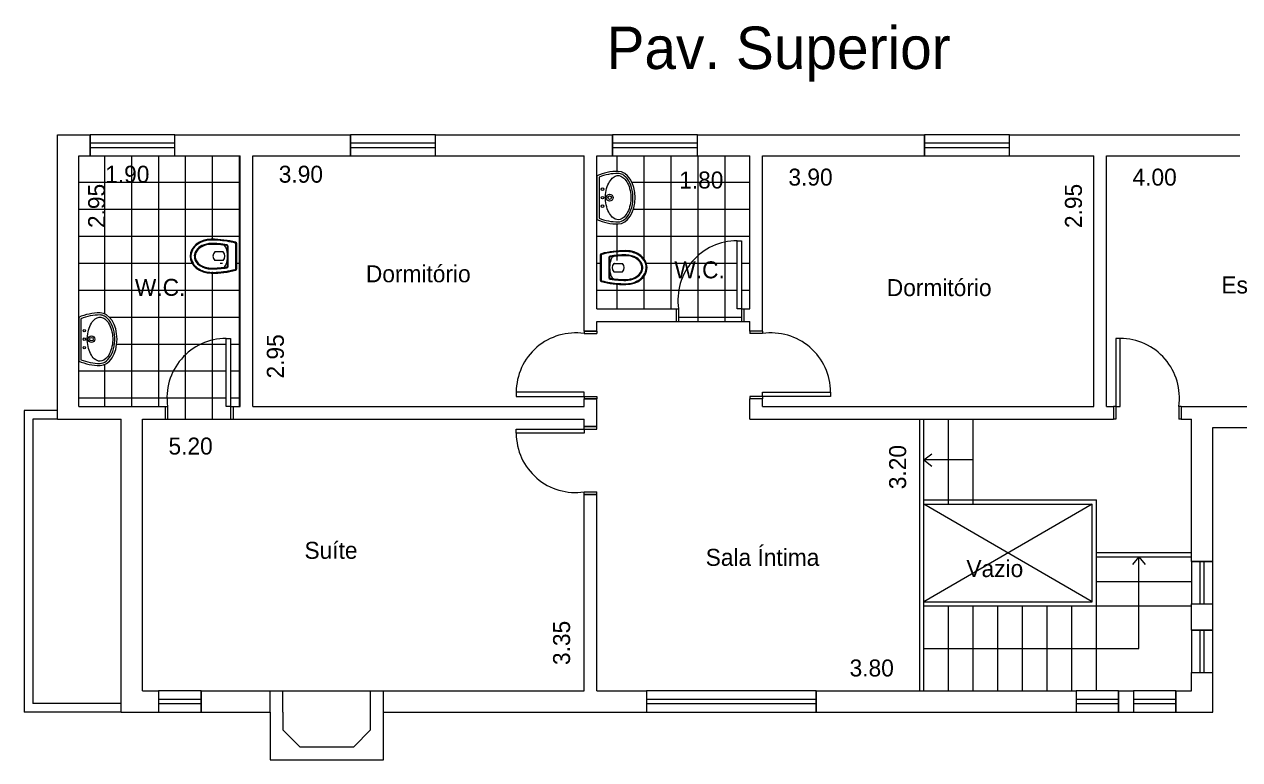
# Model space of a CAD drawing. Extents: x -0.1 to 39.5, y 0 to 24.6.
# Drawn here: x 9.69 to 24, y 15.92 to 24.58 of the extents above; entities that cross this region are included whole.
import ezdxf

# ---------------------------------------------------------------- set-up
doc = ezdxf.new("R2010")
doc.units = 0
doc.layers.get('0').update_dxf_attribs({"linetype": 'CONTINUOUS'})
doc.layers.get('DEFPOINTS').update_dxf_attribs({"linetype": 'CONTINUOUS'})
for name, color, linetype in [('BLOCO', 5, 'CONTINUOUS'), ('BLOCOS', 5, 'CONTINUOUS'), ('CINZA', 8, 'CONTINUOUS'), ('HACHURA', 1, 'CONTINUOUS'), ('PAREDE', 7, 'CONTINUOUS')]:
    doc.layers.add(name, color=color, linetype=linetype)
doc.styles.add('PADRÃO', font='', dxfattribs={"height": 0.2})
doc.styles.get('PADRÃO').set_extended_font_data('AvantGarde Bk BT')
doc.dimstyles.new('PADRÃOS', dxfattribs={"dimtxt": 0.15, "dimasz": 0.1, "dimexe": 1.25, "dimexo": 0.625, "dimgap": 0.1, "dimtad": 0, "dimjust": 1, "dimzin": 1, "dimdsep": 46, "dimtxsty": 'PADRÃO', "dimcen": 2.5, "dimse1": 1, "dimse2": 1, "dimsd1": 1, "dimsd2": 1, "dimclrt": 1, "dimadec": 0, "dimazin": 0, "dimtfac": 1, "dimtdec": 4, "dimtmove": 0, "dimatfit": 3, "dimfxl": 1, "dimtolj": 1, "dimtzin": 0, "dimarcsym": 0})

# ---------------------------------------------------------------- blocks, each defined once
blk = doc.blocks.new('SETA')
at = {"layer": 'PAREDE', "ltscale": 0.015}
for q in [(-0.07329951123824685, -0.09103539160554419), (0.07329951123824685, -0.09103539160554419)]:
    blk.add_line((0, 0), q, dxfattribs=at)
blk = doc.blocks.new('J1')
at = {"layer": 'BLOCO'}
for p, q in [((0, 0.25), (0, 0)), ((1, 0.25), (0, 0.25)), ((1, 0.1500000000000057), (0, 0.1500000000000057)), ((1, 0), (1, 0.25)), ((0, 0.09999999999999432), (1, 0.09999999999999432)), ((0, 0), (1, 0))]:
    blk.add_line(p, q, dxfattribs=at)
blk = doc.blocks.new('P80E15')
at = {"layer": 'BLOCO', "ltscale": 0.015}
for p, q in [((0.03000000000000114, 0.1500000000000057), (0, 0.1500000000000057)), ((0, 0.1500000000000057), (0, 0)), ((0.03000000000000114, 0.1500000000000057), (0.03000000000000114, 0)), ((0.8000000000000114, 0.1500000000000341), (0.7700000000000102, 0.1500000000000341)), ((0.7700000000000102, 0.1500000000000057), (0.7700000000000102, 0)), ((0.8000000000000114, 0.1500000000000057), (0.8000000000000114, 0)), ((0.03000000000000114, 2.842170943040401e-14), (0, 0)), ((0.8000000000000114, 2.842170943040401e-14), (0.7700000000000102, 5.684341886080801e-14))]:
    blk.add_line(p, q, dxfattribs=at)
at = {"layer": 'BLOCO'}
blk.add_lwpolyline([(0.03000000000000114, 0.1500000000000057), (0.0800000000000125, 0.1500000000000057), (0.0800000000000125, 0.950000000000017), (0.03000000000000114, 0.950000000000017)], close=True, dxfattribs=at)
at = {"layer": 'BLOCO', "ltscale": 0.015}
blk.add_arc((0.0800000000000125, 0.2524375000000134), 0.6975625000000036, 351.555539587714, 90.00000000000041, dxfattribs=at)
blk = doc.blocks.new('P80D15')
at = {"layer": 'BLOCO', "ltscale": 0.015}
for p, q in [((0, 0.1500000000000057), (0, 0)), ((0, 0.1500000000000341), (0.03000000000000114, 0.1500000000000341)), ((0.03000000000000114, 0.1500000000000057), (0.03000000000000114, 0)), ((0.7700000000000102, 0.1500000000000057), (0.7700000000000102, 0)), ((0.7700000000000102, 0.1500000000000057), (0.8000000000000114, 0.1500000000000057)), ((0.8000000000000114, 0.1500000000000057), (0.8000000000000114, 0)), ((0, 2.842170943040401e-14), (0.03000000000000114, 0)), ((0.7699999999999818, 0), (0.8000000000000114, 0))]:
    blk.add_line(p, q, dxfattribs=at)
at = {"layer": 'BLOCO'}
blk.add_lwpolyline([(0.7700000000000102, 0.1500000000000057), (0.7199999999999989, 0.1500000000000057), (0.7199999999999989, 0.950000000000017), (0.7700000000000102, 0.950000000000017)], close=True, dxfattribs=at)
at = {"layer": 'BLOCO', "ltscale": 0.015}
blk.add_arc((0.7199999999999989, 0.2524375000000134), 0.6975625000000036, 89.99999999999959, 188.444460412286, dxfattribs=at)
blk = doc.blocks.new('J50')
at = {"layer": 'BLOCO'}
for p, q in [((0, 0.25), (0, 0)), ((0.5, 0.25), (0, 0.25)), ((0.5, 0.1500000000000057), (0, 0.1500000000000057)), ((0.5, 0), (0.5, 0.25)), ((0, 0.09999999999999432), (0.5, 0.09999999999999432)), ((0, 0), (0.5, 0))]:
    blk.add_line(p, q, dxfattribs=at)
blk = doc.blocks.new('J2')
at = {"layer": 'BLOCO'}
for p, q in [((0, 0.25), (0, 0)), ((2, 0.25), (0, 0.25)), ((2, 0.1500000000000057), (0, 0.1500000000000057)), ((2, 0), (2, 0.25)), ((0, 0.09999999999999432), (2, 0.09999999999999432)), ((0, 0), (2, 0))]:
    blk.add_line(p, q, dxfattribs=at)
blk = doc.blocks.new('DORMI')
at = {"layer": 'HACHURA', "ltscale": 0.015, "style": 'PADRÃO'}
blk.add_text('Dormitório', height=0.2, dxfattribs=at).set_placement((-0.5164404245072092, -0.06614472024716633))
blk = doc.blocks.new('WC')
at = {"layer": 'HACHURA', "ltscale": 0.015, "style": 'PADRÃO'}
blk.add_text('W.C.', height=0.2, dxfattribs=at).set_placement((-0.137135439593294, -0.09586776615662984))
blk = doc.blocks.new('VASOSAN')
at = {"layer": 'BLOCOS'}
for p, q in [((-0.04999870165021036, 0.1999637913173729), (-0.04999870165021036, 0.300036208682684)), ((0.05000129834978395, 0.2000000000000171), (0.05000129834978395, 0.3000000000000398)), ((-0.1156899891503542, 0.1500000000000057), (0.1156563640565906, 0.1500000000000057)), ((-0.1449592708755176, 0.04000000000002046), (0.1449618675667352, 0.04000000000002046)), ((-0.144958964094414, 0.05000000000001137), (0.144958964094414, 0.05000000000001137)), ((-0.1156907586723577, 0.1400000000000148), (0.1156608751354042, 0.1400000000000148))]:
    blk.add_line(p, q, dxfattribs=at)
for centre, radius, start, end in [((-1.681254687468936e-05, 0.2500000000000284), 0.07072348561596478, 44.98962509969003, 134.9688828081831), ((-0.1156907586724003, 0.1599999999999966), 0.02, 189.3867869031125, 270.0000000001221), ((-0.1156899891503826, 0.1599999999999113), 0.01, 189.3843767903272, 270.0000000002443), ((-1.681254687468936e-05, 0.2500000000000284), 0.07072348561596478, 225.0311171918169, 315.01037490031), ((0.1156563640566048, 0.1599999999999397), 0.01, 269.9999999999185, 350.5758748885445), ((0.1156608751354185, 0.1600000000000534), 0.02, 269.9999999999593, 350.5771305827586), ((-0.1449592708755176, 0.06000000000784667), 0.02, 195.5363314444965, 269.9999999879495), ((-0.1449589640944282, 0.0600000000000307), 0.01, 195.5346797106506, 270), ((0.1449589640941156, 0.06000000000059913), 0.01, 270.0000000017912, 344.483103753554), ((0.1449618675666784, 0.06000000000008754), 0.02, 270.0000000001221, 344.463668535786)]:
    blk.add_arc(centre, radius, start, end, dxfattribs=at)
for centre, major_axis, ratio, start_param, end_param in [((1.298349786793551e-06, 0.3400000000000034), (0, 0.25), 0.8000000000000114, 4.71238898038469, 7.853981633974483), ((1.298349786793551e-06, 0.3400000000000034), (0, 0.5), 0.4000000000000057, 1.570796326794897, 2.178171401941273), ((1.298349786793551e-06, 0.3400000000000034), (0, 0.5), 0.4000000000000057, 4.10501390519934, 4.71238898038469), ((3.162615456631102e-06, 0.2000000000000171), (-0.1315416254084454, 0), 0.380107846735427, 0, 3.141592653589793)]:
    blk.add_ellipse(centre, major_axis=major_axis, ratio=ratio, start_param=start_param, end_param=end_param, dxfattribs=at)
for points, knots in [([(0.1900012983497845, 0.3400000000000034), (0.1900012983497845, 0.3848761319792686), (0.1797393390216371, 0.4296688513161939), (0.1275724019719462, 0.5345347987748141), (0.06728061332151469, 0.5774883381547511), (-0.05557463358574921, 0.5822833263597715), (-0.1176873313140447, 0.5442092108278018), (-0.1772271428546759, 0.4396819034496957), (-0.1899987016502109, 0.3899119131999385), (-0.1899987016502109, 0.3400000000000034)], [4.71238898038469, 4.71238898038469, 4.71238898038469, 4.71238898038469, 5.268704666077937, 5.268704666077937, 6.251971787216637, 6.251971787216637, 7.235238908355337, 7.235238908355337, 7.853981633974483, 7.853981633974483, 7.853981633974483, 7.853981633974483]), ([(0.1500012983497925, 0.3400000000000034), (0.1500012983497925, 0.3788440209133057), (0.1410350669412708, 0.4175642631073231), (0.09785548235792874, 0.5046356523495774), (0.05186252916044509, 0.5365242863162791), (-0.035906470330346, 0.5428969122828846), (-0.08268716521656927, 0.5186239494114204), (-0.136675398657502, 0.4336095243094746), (-0.1499987016502189, 0.3869668551708401), (-0.1499987016502189, 0.3400000000000034)], [4.71238898038469, 4.71238898038469, 4.71238898038469, 4.71238898038469, 5.267303564860582, 5.267303564860582, 6.225165062483076, 6.225165062483076, 7.18302656010557, 7.18302656010557, 7.853981633974483, 7.853981633974483, 7.853981633974483, 7.853981633974483]), ([(0.1400012983497874, 0.3400000000000034), (0.1400012983497874, 0.3772837390730786), (0.1313244408788421, 0.4146147677288923), (0.08614040026922964, 0.5057958350239744), (0.03502463044166859, 0.5349710805647021), (-0.04931088296146413, 0.5246485128546965), (-0.08846614740087944, 0.4978919085569657), (-0.1301770436703151, 0.4186244413023701), (-0.139998701650228, 0.3793231752999873), (-0.139998701650228, 0.3400000000000034)], [4.71238898038469, 4.71238898038469, 4.71238898038469, 4.71238898038469, 5.266984672173268, 5.266984672173268, 6.376176055750425, 6.376176055750425, 7.268653195712185, 7.268653195712185, 7.853981633974483, 7.853981633974483, 7.853981633974483, 7.853981633974483]), ([(-0.1899987016502109, 0.3400000000000034), (-0.1899987016502109, 0.2628456380244302), (-0.1826597402104682, 0.1857481592563204), (-0.1646350625580055, 0.0962993025843275), (-0.1598779088782436, 0.07633152029333701), (-0.1545936493339752, 0.05732178411361133)], [1.570796326794897, 1.570796326794897, 1.570796326794897, 1.570796326794897, 2.037455774227855, 2.037455774227855, 2.178171373096618, 2.178171373096618, 2.178171373096618, 2.178171373096618]), ([(0.1255213970934932, 0.158362586435743), (0.1304959230626253, 0.1883329397418549), (0.1342856674288981, 0.2197754344096836), (0.1388984311594896, 0.280892952358073), (0.1400012983497874, 0.3104504303007616), (0.1400012983497874, 0.3400000000000034)], [4.319424209334854, 4.319424209334854, 4.319424209334854, 4.319424209334854, 4.526146784234752, 4.526146784234752, 4.71238898038469, 4.71238898038469, 4.71238898038469, 4.71238898038469]), ([(0.1353910129756457, 0.1567256052765629), (0.1406375926198677, 0.1883393074453181), (0.1445703338030171, 0.2215366219332111), (0.1489940345178695, 0.2833246268364178), (0.1500012983497925, 0.3116621455754114), (0.1500012983497925, 0.3400000000000034)], [4.319414935773391, 4.319414935773391, 4.319414935773391, 4.319414935773391, 4.53527739023095, 4.53527739023095, 4.71238898038469, 4.71238898038469, 4.71238898038469, 4.71238898038469]), ([(0.1545944801337669, 0.0573247746568768), (0.1714080019636555, 0.1178830224408784), (0.1827947395838834, 0.188231392050767), (0.1891612343353728, 0.2873542333339003), (0.1900012983497845, 0.3136769834079587), (0.1900012983497845, 0.3400000000000034)], [4.105016649121983, 4.105016649121983, 4.105016649121983, 4.105016649121983, 4.553177186481221, 4.553177186481221, 4.71238898038469, 4.71238898038469, 4.71238898038469, 4.71238898038469])]:
    blk.add_open_spline(points, degree=3, knots=knots, dxfattribs=at)
for points in [[(-0.1499987016502189, 0.3400000000000034), (-0.1499987016502189, 0.2771333061211863), (-0.1449377691834997, 0.2142947379843179), (-0.1354229546785177, 0.1567380311504962)], [(-0.1399987016502138, 0.3400000000000034), (-0.1399987016502138, 0.2776703725988909), (-0.1349701841103865, 0.2153313553609451), (-0.1255561557510418, 0.1583694305881238)]]:
    blk.add_open_spline(points, degree=3, dxfattribs=at)
blk = doc.blocks.new('LAVAT')
at = {"layer": 'BLOCOS'}
for p, q in [((-0.2573623180961135, 0), (0.2573623180960993, 0)), ((-0.2410322495695425, 0.02500000000000568), (0.2410322495695283, 0.02500000000000568))]:
    blk.add_line(p, q, dxfattribs=at)
for centre, radius in [((-2.842170943040401e-14, 0.1500000000000057), 0.04), ((-2.842170943040401e-14, 0.1500000000000057), 0.02), ((-0.09999999999999432, 0.06499999999999773), 0.015), ((0, 0.06499999999999773), 0.015), ((0.09999999999999432, 0.06499999999999773), 0.015)]:
    blk.add_circle(centre, radius, dxfattribs=at)
for centre, radius, start, end in [((0.3099999999999739, 0.25), 0.6200000000000045, 180, 203.779994731564), ((0.3099999999999739, 0.25), 0.5951987399818819, 180.0000000000055, 202.2113997706397), ((-0.3099999999999739, 0.25), 0.5951987399818819, 337.7886002293573, 359.9999999999946), ((-0.3099999999999739, 0.25), 0.6200000000000045, 336.2200052684331, 7.016477563892661e-15)]:
    blk.add_arc(centre, radius, start, end, dxfattribs=at)
blk.add_ellipse((-2.842170943040401e-14, 0.25), major_axis=(0.3100000000000023, 0), ratio=0.645161290322576, start_param=0, end_param=3.141592653589793, dxfattribs=at)
for points, knots in [([(0.2849999999999824, 0.2500000000000284), (0.2849999999999682, 0.300317964642403), (0.2452497040517159, 0.3541887687748044), (0.1008916727811169, 0.4227595909021034), (3.167234224576987e-05, 0.4339558931305021), (-0.1743068501371283, 0.3989778962069579), (-0.2442601782461509, 0.3532994974840165), (-0.2803506487652356, 0.2860131679577762), (-0.2851229441039038, 0.2679846562883483), (-0.285198739981908, 0.2499999999999716)], [0, 0, 0, 0, 0.9361481793933827, 0.9361481793933827, 1.872296358786765, 1.872296358786765, 2.808444538180148, 2.808444538180148, 3.13938546545754, 3.13938546545754, 3.13938546545754, 3.13938546545754]), ([(0.2599999999999625, 0.2500000000000284), (0.2599999999999625, 0.2784978981889878), (0.242078010852012, 0.3126567214920613), (0.1643569005752425, 0.3704649949829673), (0.1030052039381815, 0.3920693254798095), (-0.02877373062847255, 0.4037223597623836), (-0.0976825814684048, 0.3936467971219031), (-0.2034406750199054, 0.3477822861136133), (-0.2396263539294523, 0.3143366745038918), (-0.2661732608932681, 0.2526194074667387), (-0.2627272874450739, 0.2240541362115209), (-0.2158391141528142, 0.162032776211305), (-0.168127663237712, 0.1314918993692231), (-0.04805875393354597, 0.09792981637818343), (0.02266607553652022, 0.095757041570522), (0.1477154277714732, 0.1225128520000851), (0.2007272141554637, 0.1503951910720218), (0.2508407150234859, 0.2045307616155014), (0.2599999999999767, 0.2286312563089723), (0.2599999999999625, 0.2500000000000284)], [0, 0, 0, 0, 0.718091798041799, 0.718091798041799, 1.436183596083598, 1.436183596083598, 2.154275394125397, 2.154275394125397, 2.872367192167196, 2.872367192167196, 3.590458990208995, 3.590458990208995, 4.308550788250794, 4.308550788250794, 5.026642586292593, 5.026642586292593, 5.744734384334392, 5.744734384334392, 6.283185307179586, 6.283185307179586, 6.283185307179586, 6.283185307179586])]:
    blk.add_open_spline(points, degree=3, knots=knots, dxfattribs=at)
blk = doc.blocks.new('*D43')
at = {"layer": 'DEFPOINTS', "color": 0, "linetype": 'ByBlock', "ltscale": 0.015}
for p in [(139.3944316877951, 153.6628985013378), (141.2944316877951, 153.6628985013378), (141.2944316877951, 153.4460792066284)]:
    blk.add_point(p, dxfattribs=at)
at = {"color": 1, "linetype": 'ByBlock', "ltscale": 0.015, "insert": (139.9656542152676, 153.4460792066284), "char_height": 0.2, "attachment_point": 5, "style": 'PADRÃO'}
blk.add_mtext('\\A1;1.90', dxfattribs=at)
blk = doc.blocks.new('*D44')
at = {"layer": 'DEFPOINTS', "color": 0, "linetype": 'ByBlock', "ltscale": 0.015}
for p in [(139.3944316877951, 153.6628985013378), (139.3944316877951, 150.7128985013379), (139.6061155285487, 150.7128985013379)]:
    blk.add_point(p, dxfattribs=at)
at = {"color": 1, "linetype": 'ByBlock', "ltscale": 0.015, "insert": (139.6061155285487, 153.0736814683708), "char_height": 0.2, "attachment_point": 5, "rotation": 90, "style": 'PADRÃO'}
blk.add_mtext('\\A1;2.95', dxfattribs=at)
blk = doc.blocks.new('*D45')
at = {"layer": 'DEFPOINTS', "color": 0, "linetype": 'ByBlock', "ltscale": 0.015}
for p in [(141.4444316877951, 153.6628985013378), (145.3444316877951, 153.6628985013378), (145.3444316877951, 153.4460792066284)]:
    blk.add_point(p, dxfattribs=at)
at = {"color": 1, "linetype": 'ByBlock', "ltscale": 0.015, "insert": (142.0091294899929, 153.4460792066284), "char_height": 0.2, "attachment_point": 5, "style": 'PADRÃO'}
blk.add_mtext('\\A1;3.90', dxfattribs=at)
blk = doc.blocks.new('*D46')
at = {"layer": 'DEFPOINTS', "color": 0, "linetype": 'ByBlock', "ltscale": 0.015}
for p in [(141.4444316877951, 153.6628985013378), (141.7100407955421, 153.6628985013378), (141.4444316877951, 150.7128985013379)]:
    blk.add_point(p, dxfattribs=at)
at = {"color": 1, "linetype": 'ByBlock', "ltscale": 0.015, "insert": (141.7100407955421, 151.3021155343049), "char_height": 0.2, "attachment_point": 5, "rotation": 90, "style": 'PADRÃO'}
blk.add_mtext('\\A1;2.95', dxfattribs=at)
blk = doc.blocks.new('*D47')
at = {"layer": 'DEFPOINTS', "color": 0, "linetype": 'ByBlock', "ltscale": 0.015}
for p in [(145.4944316877951, 153.6628985013378), (147.2944316877951, 153.6628985013378), (145.4944316877951, 153.3777469380815)]:
    blk.add_point(p, dxfattribs=at)
at = {"color": 1, "linetype": 'ByBlock', "ltscale": 0.015, "insert": (146.7232091603226, 153.3777469380815), "char_height": 0.2, "attachment_point": 5, "style": 'PADRÃO'}
blk.add_mtext('\\A1;1.80', dxfattribs=at)
blk = doc.blocks.new('*D48')
at = {"layer": 'DEFPOINTS', "color": 0, "linetype": 'ByBlock', "ltscale": 0.015}
for p in [(140.1444316877951, 150.5628985013379), (145.3444316877951, 150.5628985013379), (145.3444316877951, 150.2448458747359)]:
    blk.add_point(p, dxfattribs=at)
at = {"color": 1, "linetype": 'ByBlock', "ltscale": 0.015, "insert": (140.7108465229599, 150.2448458747359), "char_height": 0.2, "attachment_point": 5, "style": 'PADRÃO'}
blk.add_mtext('\\A1;5.20', dxfattribs=at)
blk = doc.blocks.new('*D49')
at = {"layer": 'DEFPOINTS', "color": 0, "linetype": 'ByBlock', "ltscale": 0.015}
for p in [(145.0797422981038, 150.7128985013378), (145.3444316877951, 150.7128985013378), (145.3444316877951, 147.3628985013379)]:
    blk.add_point(p, dxfattribs=at)
at = {"color": 1, "linetype": 'ByBlock', "ltscale": 0.015, "insert": (145.0797422981038, 147.927733666173), "char_height": 0.2, "attachment_point": 5, "rotation": 90, "style": 'PADRÃO'}
blk.add_mtext('\\A1;3.35', dxfattribs=at)
blk = doc.blocks.new('*D50')
at = {"layer": 'DEFPOINTS', "color": 0, "linetype": 'ByBlock', "ltscale": 0.015}
for p in [(149.2944316877951, 150.5628985013379), (149.0361325430587, 147.3628985013379), (149.2944316877951, 147.3628985013379)]:
    blk.add_point(p, dxfattribs=at)
at = {"color": 1, "linetype": 'ByBlock', "ltscale": 0.015, "insert": (149.0361325430587, 149.9982006991401), "char_height": 0.2, "attachment_point": 5, "rotation": 90, "style": 'PADRÃO'}
blk.add_mtext('\\A1;3.20', dxfattribs=at)
blk = doc.blocks.new('*D51')
at = {"layer": 'DEFPOINTS', "color": 0, "linetype": 'ByBlock', "ltscale": 0.015}
for p in [(145.494431687795, 147.6311360995237), (145.494431687795, 147.3628985013379), (149.2944316877951, 147.3628985013379)]:
    blk.add_point(p, dxfattribs=at)
at = {"color": 1, "linetype": 'ByBlock', "ltscale": 0.015, "insert": (148.7297338855973, 147.6311360995237), "char_height": 0.2, "attachment_point": 5, "style": 'PADRÃO'}
blk.add_mtext('\\A1;3.80', dxfattribs=at)
blk = doc.blocks.new('*D52')
at = {"layer": 'DEFPOINTS', "color": 0, "linetype": 'ByBlock', "ltscale": 0.015}
for p in [(151.3444316877951, 153.6628985013378), (151.1058477199975, 150.7128985013378), (151.3444316877951, 150.7128985013378)]:
    blk.add_point(p, dxfattribs=at)
at = {"color": 1, "linetype": 'ByBlock', "ltscale": 0.015, "insert": (151.1058477199975, 153.0736814683707), "char_height": 0.2, "attachment_point": 5, "rotation": 90, "style": 'PADRÃO'}
blk.add_mtext('\\A1;2.95', dxfattribs=at)
blk = doc.blocks.new('*D53')
at = {"layer": 'DEFPOINTS', "color": 0, "linetype": 'ByBlock', "ltscale": 0.015}
for p in [(147.4444316877951, 153.6628985013378), (151.3444316877951, 153.6628985013378), (151.3444316877951, 153.4119131394611)]:
    blk.add_point(p, dxfattribs=at)
at = {"color": 1, "linetype": 'ByBlock', "ltscale": 0.015, "insert": (148.0091294899929, 153.4119131394611), "char_height": 0.2, "attachment_point": 5, "style": 'PADRÃO'}
blk.add_mtext('\\A1;3.90', dxfattribs=at)
blk = doc.blocks.new('*D55')
at = {"layer": 'DEFPOINTS', "color": 0, "linetype": 'ByBlock', "ltscale": 0.015}
for p in [(151.4944316877951, 153.6628985013378), (155.4944316877951, 153.6628985013378), (155.4944316877951, 153.4119131394611)]:
    blk.add_point(p, dxfattribs=at)
at = {"color": 1, "linetype": 'ByBlock', "ltscale": 0.015, "insert": (152.0605717976852, 153.4119131394611), "char_height": 0.2, "attachment_point": 5, "style": 'PADRÃO'}
blk.add_mtext('\\A1;4.00', dxfattribs=at)
blk = doc.blocks.new('SUPERIOR')
at = {"layer": 'HACHURA', "ltscale": 0.015, "style": 'PADRÃO'}
blk.add_text('Pav. Superior', height=0.5, dxfattribs=at).set_placement((-1.76903514439141, -0.191736915327283))

msp = doc.modelspace()

# ---------------------------------------------------------------- hatches: boundary and pattern name
at = {"layer": 'HACHURA', "ltscale": 0.015}
h = msp.add_hatch(dxfattribs=at)
h.set_pattern_fill('NET', color=256, scale=0.1, style=0)
h.set_pattern_definition([(0, (-129.0598435787278, -130.6284336509307), (0, 0.3175), []), (90, (-129.0598435787278, -130.6284336509307), (-0.3175, 1.944062586693024e-17), [])])
h.paths.add_polyline_path([(12.07030984745302, 20.88446485040711, 0.458070425990229), (11.38030984745302, 20.0844648504071), (11.38030984745302, 19.9344648504071), (12.12030984745303, 19.9344648504071), (12.12030984745303, 20.0844648504071), (12.07030984745302, 20.08446485040707)])
edge = h.paths.add_edge_path()
edge.add_line((12.07030984745305, 20.88446485040711), (12.12030984745303, 20.88446485040711))
edge.add_line((12.12030984745303, 20.88446485040711), (12.12030984745303, 20.0844648504071))
edge.add_line((12.12030984745303, 20.0844648504071), (12.15030984745303, 20.0844648504071))
edge.add_line((12.15030984745303, 20.0844648504071), (12.23458810906732, 20.0844648504071))
edge.add_line((12.23458810906732, 20.0844648504071), (12.23458810906732, 23.03446485040709))
edge.add_line((12.23458810906732, 23.03446485040709), (11.46710633746542, 23.03446485040712))
edge.add_line((11.46710633746542, 23.03446485040712), (10.46710633746542, 23.03446485040712))
edge.add_line((10.46710633746542, 23.03446485040712), (10.33458810906731, 23.03446485040712))
edge.add_line((10.33458810906731, 23.03446485040712), (10.33458810906731, 21.13344000476249))
edge.add_arc((10.58458810906731, 20.56607768666231), 0.6199999999999977, 89.99999999999483, 113.77999473141179, ccw=False)
edge.add_ellipse((10.58458810906731, 20.87607768666231), major_axis=(-5.694419545274096e-17, -0.3100000000000023), ratio=0.645161290322576, start_angle=0, end_angle=180, ccw=False)
edge.add_arc((10.58458810906731, 21.18607768666226), 0.6200000000000034, 246.22000526858818, 269.9999999999633, ccw=False)
edge.add_line((10.33458810906731, 20.61871536856208), (10.33458810906731, 20.08446485040716))
edge.add_line((10.33458810906731, 20.08446485040716), (11.35030984745302, 20.08446485040713))
edge.add_line((11.35030984745302, 20.08446485040713), (11.38030984745302, 20.08446485040713))
edge.add_arc((12.07030984745302, 20.18690235040711), 0.6975624999999992, 89.99999999999773, 188.4444604122837, ccw=False)
edge = h.paths.add_edge_path(flags=16)
edge.add_ellipse((11.89458810906731, 21.85316510410553), major_axis=(-0.25, 1.530757942277972e-17), ratio=0.8000000000000114, start_angle=270, end_angle=450, ccw=False)
edge.add_ellipse((11.89458810906731, 21.85316510410553), major_axis=(-0.5, 3.061515884555943e-17), ratio=0.4000000000000057, start_angle=235.1999716104384, end_angle=270, ccw=False)
edge.add_arc((12.17458810906729, 21.99812567332242), 0.02000000000001101, 0, 78.17726239685419, ccw=False)
edge.add_line((12.1945881090673, 21.99812567332242), (12.1945881090673, 21.70820453488022))
edge.add_arc((12.17458810906729, 21.70820453488244), 0.01999999999999973, 281.82273711283824, 359.99999999364906, ccw=False)
edge.add_ellipse((11.89458810906731, 21.85316510410553), major_axis=(-0.5, 3.061515884555943e-17), ratio=0.4000000000000057, start_angle=90, end_angle=124.80002838732861, ccw=False)
h.paths.add_polyline_path([(18.08570425559014, 22.03446485040706, 0.458070425990229), (17.39570425559015, 21.23446485040705), (17.39570425559015, 21.08446485040707), (18.13570425559016, 21.08446485040704), (18.13570425559018, 21.23446485040705), (18.08570425559014, 21.23446485040705)])
edge = h.paths.add_edge_path()
edge.add_line((18.23458810906735, 23.03446485040706), (17.61965067072956, 23.03446485040706))
edge.add_line((17.61965067072956, 23.03446485040706), (16.61965067072956, 23.03446485040706))
edge.add_line((16.61965067072956, 23.03446485040706), (16.43458810906736, 23.03446485040706))
edge.add_line((16.43458810906736, 23.03446485040706), (16.43458810906736, 22.80023395946975))
edge.add_arc((16.68458810906733, 22.23287164136957), 0.6199999999999976, 90.0000000000158, 113.7799947314094, ccw=False)
edge.add_ellipse((16.68458810906733, 22.54287164136954), major_axis=(-5.694419545274096e-17, -0.3100000000000023), ratio=0.645161290322576, start_angle=0, end_angle=180, ccw=False)
edge.add_arc((16.68458810906733, 22.85287164136949), 0.6200000000000034, 246.22000526858818, 269.9999999999633, ccw=False)
edge.add_line((16.43458810906733, 22.28550932326931), (16.43458810906736, 21.23446485040702))
edge.add_line((16.43458810906736, 21.23446485040702), (17.36570425559012, 21.23446485040702))
edge.add_line((17.36570425559012, 21.23446485040702), (17.39570425559015, 21.23446485040708))
edge.add_arc((18.08570425559014, 21.33690235040706), 0.6975624999999992, 90, 188.4444604122837, ccw=False)
edge.add_line((18.08570425559014, 22.03446485040706), (18.13570425559013, 22.03446485040703))
edge.add_line((18.13570425559013, 22.03446485040703), (18.13570425559013, 21.23446485040705))
edge.add_line((18.13570425559013, 21.23446485040705), (18.16570425559016, 21.23446485040705))
edge.add_line((18.16570425559016, 21.23446485040705), (18.23458810906732, 21.23446485040705))
edge.add_line((18.23458810906732, 21.23446485040705), (18.23458810906735, 23.03446485040706))
edge = h.paths.add_edge_path(flags=16)
edge.add_ellipse((16.77458810906737, 21.71905265669457), major_axis=(0.25, -4.592273826833915e-17), ratio=0.8000000000000114, start_angle=270, end_angle=450, ccw=False)
edge.add_ellipse((16.77458810906737, 21.71905265669457), major_axis=(0.5, -9.18454765366783e-17), ratio=0.4000000000000057, start_angle=235.1999716104384, end_angle=270, ccw=False)
edge.add_arc((16.49458810906739, 21.57409208747771), 0.02000000000002971, 180, 258.1772623961035, ccw=False)
edge.add_line((16.47458810906738, 21.57409208747771), (16.47458810906738, 21.86401322591985))
edge.add_arc((16.49458810906739, 21.86401322591769), 0.01999999999999973, 101.8227371128549, 179.9999999938119, ccw=False)
edge.add_ellipse((16.77458810906737, 21.71905265669457), major_axis=(0.5, -9.18454765366783e-17), ratio=0.4000000000000057, start_angle=90, end_angle=124.80002838732861, ccw=False)
h.paths.add_polyline_path([(10.93876615847304, 21.33059874610544), (11.65126615847305, 21.33059874610544), (11.65126615847305, 21.64254929555599), (10.93876615847304, 21.64254929555599)], flags=24)
h.paths.add_polyline_path([(10.58458810906731, 22.97176643481853), (11.22703316401237, 22.97176643481853), (11.22703316401237, 22.66352467657677), (10.58458810906731, 22.66352467657677)], flags=24)
h.paths.add_polyline_path([(10.39215107070004, 22.10603078447303), (10.39215107070004, 22.78446485040709), (10.7003928289418, 22.78446485040709), (10.7003928289418, 22.10603078447303)], flags=24)
h.paths.add_polyline_path([(17.28995655126189, 21.53684495935988), (18.0024565512619, 21.53684495935988), (18.0024565512619, 21.84879550881044), (17.28995655126189, 21.84879550881044)], flags=25)
h.paths.add_polyline_path([(17.34214305412232, 22.90343416627169), (17.98458810906737, 22.90343416627169), (17.98458810906737, 22.59519240802993), (17.34214305412232, 22.59519240802993)], flags=24)

# ---------------------------------------------------------------- linework, layer by layer
at = {"layer": 'CINZA', "ltscale": 0.015}
for p, q in [((9.693228745411574, 20.03446485040715), (9.693228745411574, 16.48446485040714)), ((10.08458810906731, 20.03446485040712), (9.693228745411574, 20.03446485040715)), ((9.693228745411574, 19.93446485040712), (9.693228745411574, 16.48446485040714)), ((10.08458810906731, 19.93446485040712), (9.793228745411568, 19.93446485040712)), ((9.793228745411568, 19.93446485040712), (9.79322874541154, 16.58446485040713)), ((22.2645881090672, 18.93446485040727), (20.28458810906733, 17.78446485040715)), ((22.2645881090672, 17.78446485040715), (20.2845881090673, 18.93446485040727)), ((10.83458810906728, 16.48446485040714), (9.693228745411574, 16.48446485040714)), ((10.83458810906728, 16.58446485040713), (9.79322874541154, 16.58446485040713))]:
    msp.add_line(p, q, dxfattribs=at)
at = {"layer": 'HACHURA', "ltscale": 0.015}
for p, q in [((17.39570425559015, 21.08446485040704), (18.13570425559013, 21.08446485040704)), ((11.38030984745302, 19.9344648504071), (12.15030984745303, 19.9344648504071))]:
    msp.add_line(p, q, dxfattribs=at)
at = {"layer": 'PAREDE', "ltscale": 0.015}
for p, q in [((10.08458810906731, 23.28446485040712), (10.46710633746542, 23.28446485040712)), ((10.08458810906731, 19.93446485040712), (10.08458810906731, 23.28446485040712)), ((10.46710633746542, 23.03446485040712), (10.46710633746542, 23.28446485040712)), ((11.46710633746542, 23.03446485040712), (11.46710633746542, 23.28446485040712)), ((11.46710633746542, 23.28446485040712), (13.53427808973819, 23.28446485040712)), ((13.53427808973819, 23.03446485040706), (13.53427808973819, 23.28446485040712)), ((14.53427808973819, 23.03446485040706), (14.53427808973819, 23.28446485040712)), ((14.53427808973819, 23.28446485040712), (16.61965067072956, 23.28446485040712)), ((16.61965067072956, 23.03446485040706), (16.61965067072956, 23.28446485040712)), ((17.61965067072956, 23.03446485040706), (17.61965067072956, 23.28446485040712)), ((17.61965067072956, 23.28446485040712), (20.29268715727457, 23.28446485040715)), ((20.29268715727457, 23.03446485040703), (20.29268715727457, 23.28446485040712)), ((21.29268715727457, 23.03446485040703), (21.29268715727457, 23.28446485040712)), ((21.29268715727457, 23.28446485040715), (24.00200886929616, 23.28446485040715)), ((10.33458810906731, 23.03446485040712), (10.46710633746542, 23.03446485040712)), ((10.33458810906731, 20.08446485040713), (10.33458810906731, 23.03446485040712)), ((11.46710633746542, 23.03446485040712), (12.23458810906732, 23.03446485040709)), ((12.23458810906732, 20.08446485040713), (12.23458810906732, 23.03446485040712)), ((12.38458810906732, 20.08446485040713), (12.38458810906732, 23.03446485040712)), ((12.38458810906732, 23.03446485040709), (13.53427808973819, 23.03446485040706)), ((14.53427808973819, 23.03446485040706), (16.2845881090673, 23.03446485040706)), ((16.2845881090673, 20.97225669517908), (16.2845881090673, 23.03446485040709)), ((16.43458810906733, 23.03446485040706), (16.61965067072956, 23.03446485040706)), ((16.43458810906736, 21.23446485040705), (16.43458810906733, 23.03446485040709)), ((17.61965067072956, 23.03446485040706), (18.23458810906735, 23.03446485040706)), ((18.23458810906735, 21.23446485040705), (18.23458810906735, 23.03446485040709)), ((18.38458810906735, 23.03446485040706), (20.29268715727457, 23.03446485040706)), ((18.38458810906735, 20.97225669517908), (18.38458810906735, 23.03446485040709)), ((21.29268715727457, 23.03446485040703), (22.28458810906736, 23.03446485040703)), ((22.28458810906736, 20.08446485040707), (22.28458810906736, 23.03446485040706)), ((22.43458810906736, 20.08446485040707), (22.43458810906736, 23.03446485040706)), ((22.43458810906736, 23.03446485040703), (24.00200886929619, 23.03446485040703)), ((16.43458810906733, 21.23446485040705), (17.36570425559012, 21.23446485040702)), ((17.36570425559015, 21.23446485040705), (17.36570425559015, 21.08446485040704)), ((18.16570425559016, 21.23446485040705), (18.16570425559016, 21.08446485040704)), ((18.16570425559016, 21.23446485040702), (18.23458810906735, 21.23446485040705)), ((16.43458810906736, 20.97225669517908), (16.43458810906736, 21.08446485040707)), ((16.43458810906733, 21.08446485040704), (17.36570425559012, 21.08446485040704)), ((18.16570425559016, 21.08446485040704), (18.23458810906735, 21.08446485040704)), ((18.23458810906737, 20.97225669517908), (18.23458810906735, 21.08446485040707)), ((18.38458810906741, 20.97225669517908), (18.38458810906741, 21.08446485040707)), ((16.43458810906733, 20.97225669517908), (16.28458810906733, 20.97225669517908)), ((18.38458810906738, 20.97225669517908), (18.23458810906737, 20.97225669517908)), ((10.33458810906731, 20.08446485040713), (11.35030984745302, 20.08446485040713)), ((11.35030984745302, 20.0844648504071), (11.35030984745302, 19.9344648504071)), ((12.15030984745303, 20.0844648504071), (12.15030984745303, 19.9344648504071)), ((12.15030984745306, 20.08446485040713), (12.23458810906732, 20.0844648504071)), ((12.38458810906732, 20.0844648504071), (16.2845881090673, 20.08446485040707)), ((16.28458810906733, 20.0844648504071), (16.28458810906736, 20.17225669517907)), ((16.43458810906733, 20.17225669517907), (16.28458810906733, 20.17225669517907)), ((16.43458810906731, 19.93446485040721), (16.43458810906736, 20.17225669517907)), ((18.23458810906729, 19.93446485040727), (18.23458810906737, 20.1722566951791)), ((18.38458810906738, 20.17225669517907), (18.23458810906737, 20.17225669517907)), ((18.38458810906735, 20.0844648504071), (18.38458810906735, 20.17225669517907)), ((18.38458810906735, 20.08446485040704), (22.28458810906739, 20.08446485040707)), ((22.43458810906736, 20.08446485040707), (22.51456877469408, 20.08446485040707)), ((22.51456877469408, 20.08446485040707), (22.51456877469408, 19.93446485040727)), ((23.3145687746941, 20.08446485040707), (23.3145687746941, 19.93446485040727)), ((23.31456877469407, 20.08446485040704), (26.43458810906733, 20.08446485040704)), ((10.08458810906731, 19.93446485040712), (10.83458810906731, 19.9344648504071)), ((10.83458810906728, 16.48446485040714), (10.83458810906731, 19.93446485040712)), ((11.08458810906731, 16.73446485040714), (11.08458810906731, 19.93446485040712)), ((11.08458810906731, 19.9344648504071), (11.35030984745302, 19.9344648504071)), ((12.15030984745303, 19.93446485040712), (16.28458810906733, 19.93446485040721)), ((16.28458810906733, 19.84850071859924), (16.28458810906733, 19.93446485040718)), ((16.43458810906731, 19.84850071859924), (16.43458810906731, 19.93446485040718)), ((18.23458810906726, 19.93446485040724), (22.51456877469408, 19.93446485040729)), ((20.23458810906729, 16.73446485040714), (20.23458810906729, 19.93446485040718)), ((20.2845881090673, 16.73446485040714), (20.2845881090673, 19.93446485040718)), ((20.57458810906729, 18.93446485040727), (20.57458810906729, 19.93446485040727)), ((20.86458810906728, 18.93446485040727), (20.86458810906728, 19.93446485040727)), ((23.31456877469407, 19.93446485040729), (23.43458810906736, 19.93446485040729)), ((23.43458810906736, 18.25853800742337), (23.43458810906736, 19.93446485040729)), ((16.43458810906731, 19.84850071859924), (16.28458810906733, 19.84850071859924)), ((23.68458810906733, 19.83446485040704), (26.68458810906733, 19.83446485040704)), ((23.68458810906736, 18.25853800742334), (23.68458810906733, 19.83446485040704)), ((20.86458810906728, 19.45394272204445), (20.2845881090673, 19.45394272204445)), ((16.28458810906733, 16.73446485040714), (16.28458810906733, 19.04850071859923)), ((16.43458810906731, 19.04850071859923), (16.28458810906733, 19.04850071859923)), ((16.43458810906731, 16.73446485040714), (16.43458810906731, 19.04850071859923)), ((20.2845881090673, 18.98446485040728), (22.31458810906724, 18.98446485040731)), ((20.2845881090673, 18.93446485040727), (22.2645881090672, 18.93446485040727)), ((22.2645881090672, 17.78446485040715), (22.2645881090672, 18.93446485040727)), ((22.31458810906724, 17.73446485040714), (22.31458810906724, 18.98446485040731)), ((22.31458810906724, 18.36446485040713), (23.43458810906736, 18.36446485040713)), ((22.31458810906724, 18.31446485040712), (23.43458810906736, 18.31446485040712)), ((22.81458810906724, 17.23446485040714), (22.81458810906724, 18.31446485040712)), ((23.43458810906733, 18.25853800742337), (23.68458810906736, 18.25853800742337)), ((22.31458810906724, 18.02446485040713), (23.43458810906736, 18.02446485040713)), ((20.28458810906733, 17.78446485040715), (22.2645881090672, 17.78446485040715)), ((23.43458810906733, 17.75853800742337), (23.68458810906736, 17.75853800742337)), ((23.43458810906736, 17.44914910323419), (23.43458810906736, 17.75853800742337)), ((23.68458810906736, 17.44914910323416), (23.68458810906736, 17.75853800742334)), ((20.28458810906733, 17.73446485040714), (22.31458810906724, 17.73446485040714)), ((20.57458810906729, 16.73446485040714), (20.57458810906729, 17.73446485040716)), ((20.86458810906728, 16.73446485040714), (20.86458810906728, 17.73446485040714)), ((21.15458810906728, 16.73446485040714), (21.15458810906728, 17.73446485040714)), ((21.44458810906727, 16.73446485040714), (21.44458810906727, 17.73446485040714)), ((21.73458810906726, 16.73446485040714), (21.73458810906726, 17.73446485040714)), ((22.02458810906725, 16.73446485040714), (22.02458810906725, 17.73446485040714)), ((22.31458810906724, 16.73446485040714), (22.31458810906724, 17.73446485040714)), ((22.31458810906724, 17.73446485040714), (23.43458810906736, 17.73446485040714)), ((23.43458810906733, 17.44914910323419), (23.68458810906736, 17.44914910323419)), ((20.28458810906733, 17.23446485040714), (22.81458810906724, 17.23446485040714)), ((23.43458810906736, 16.73446485040714), (23.43458810906736, 16.94914910323419)), ((23.43458810906733, 16.94914910323419), (23.68458810906736, 16.94914910323419)), ((23.68458810906739, 16.48446485040705), (23.68458810906736, 16.94914910323416)), ((11.08458810906731, 16.73446485040714), (11.27389006355983, 16.73446485040714)), ((11.27389006355983, 16.73446485040714), (11.27389006355983, 16.48446485040714)), ((11.77389006355983, 16.73446485040714), (11.77389006355983, 16.48446485040714)), ((11.77389006355983, 16.73446485040714), (16.28458810906733, 16.73446485040714)), ((12.58658604560569, 16.48446485040708), (12.58658604560569, 16.73446485040714)), ((12.73658604560569, 16.48446485040708), (12.73658604560569, 16.73446485040714)), ((13.77080142370318, 16.27405320734681), (13.77080142370318, 16.73446485040714)), ((13.92080142370318, 15.92405320734682), (13.92080142370318, 16.73446485040714)), ((16.43458810906728, 16.73446485040714), (17.01743892510407, 16.73446485040714)), ((17.01743892510407, 16.73446485040714), (17.01743892510407, 16.48446485040708)), ((19.01743892510407, 16.73446485040714), (19.01743892510407, 16.48446485040708)), ((19.01743892510407, 16.73446485040714), (22.07690860060538, 16.73446485040714)), ((22.07690860060538, 16.73446485040714), (22.07690860060538, 16.48446485040705)), ((22.57690860060538, 16.73446485040714), (22.57690860060538, 16.48446485040705)), ((22.57690860060538, 16.73446485040714), (22.75019051751642, 16.73446485040714)), ((22.75019051751642, 16.73446485040714), (22.75019051751642, 16.48446485040705)), ((23.25019051751642, 16.73446485040714), (23.25019051751642, 16.48446485040705)), ((23.25019051751642, 16.73446485040714), (23.43458810906736, 16.73446485040714)), ((10.83458810906728, 16.48446485040714), (11.27389006355983, 16.48446485040714)), ((11.77389006355983, 16.48446485040711), (12.58658604560569, 16.48446485040711)), ((12.58658604560569, 16.48446485040708), (12.58658604560569, 15.92405320734682)), ((12.73658604560569, 16.48446485040708), (12.73658604560569, 16.27405320734681)), ((13.92080142370318, 16.48446485040708), (17.01743892510407, 16.48446485040705)), ((19.01743892510407, 16.48446485040705), (22.07690860060538, 16.48446485040705)), ((22.57690860060538, 16.48446485040705), (22.75019051751644, 16.48446485040705)), ((23.25019051751642, 16.48446485040705), (23.68458810906739, 16.48446485040705)), ((12.73658604560569, 16.27405320734681), (12.93658604560568, 16.07405320734682)), ((13.77080142370318, 16.27405320734681), (13.57080142370319, 16.07405320734682)), ((12.93658604560568, 16.07405320734682), (13.57080142370319, 16.07405320734682)), ((12.58658604560569, 15.92405320734682), (13.92080142370318, 15.92405320734682))]:
    msp.add_line(p, q, dxfattribs=at)

# ---------------------------------------------------------------- block references
at = {"layer": 'BLOCO', "ltscale": 0.015}
for name, p, rotation in [('LAVAT', (16.43458810906733, 22.54287164136952), 270), ('VASOSAN', (12.23458810906732, 21.85316380575574), 90), ('VASOSAN', (16.43458810906736, 21.71905395504436), 270), ('LAVAT', (10.33458810906731, 20.87607768666228), 270)]:
    msp.add_blockref(name, p, dxfattribs=dict(at, rotation=rotation))
at = {"layer": 'CINZA', "ltscale": 0.015}
for name, p in [('DORMI', (14.23116519065724, 21.61275866390446)), ('WC', (17.48334199085519, 21.6886880002418)), ('WC', (11.13215159806634, 21.48244178698735)), ('DORMI', (20.36395008658599, 21.44986260131117))]:
    msp.add_blockref(name, p, dxfattribs=at)
at = {"layer": 'HACHURA', "ltscale": 0.015}
msp.add_blockref('SUPERIOR', (18.31675092215036, 24.24962914246777), dxfattribs=at)
at = {"layer": 'PAREDE', "ltscale": 0.015}
for name, p in [('J1', (10.46710633746542, 23.03446485040712)), ('J1', (13.53427808973819, 23.03446485040706)), ('J1', (16.61965067072956, 23.03446485040706)), ('J1', (20.29268715727457, 23.03446485040706)), ('P80D15', (17.36570425559015, 21.08446485040704)), ('P80D15', (11.35030984745302, 19.9344648504071)), ('P80E15', (22.51456877469408, 19.93446485040729)), ('SETA', (22.81458810906724, 18.31446485040712)), ('J50', (11.27389006355983, 16.48446485040714)), ('J2', (17.01743892510407, 16.48446485040705)), ('J50', (22.07690860060538, 16.48446485040705)), ('J50', (22.75019051751642, 16.48446485040705))]:
    msp.add_blockref(name, p, dxfattribs=at)
for name, p, rotation in [('P80E15', (16.43458810906736, 20.17225669517907), 90), ('P80D15', (18.23458810906737, 20.97225669517908), 270), ('P80D15', (16.43458810906731, 19.04850071859923), 90), ('SETA', (20.2845881090673, 19.45394272204445), 90), ('J50', (23.68458810906736, 17.75853800742337), 90), ('J50', (23.68458810906736, 16.94914910323419), 90)]:
    msp.add_blockref(name, p, dxfattribs=dict(at, rotation=rotation))

# ---------------------------------------------------------------- texts
at = {"layer": 'HACHURA', "ltscale": 0.015, "style": 'PADRÃO'}
for s, p in [('Escritório', (23.78705329615684, 21.41459738014896)), ('Suíte', (12.99155978680426, 18.28967877226179)), ('Sala Íntima', (17.71516308392333, 18.20692856849863)), ('Vazio', (20.78467841438683, 18.07492134087056))]:
    msp.add_text(s, height=0.2, dxfattribs=at).set_placement(p)

# ---------------------------------------------------------------- dimensions: what is measured, and where the dimension line sits
at = {"layer": 'HACHURA', "ltscale": 0.015}
for base, p1, p2, picture, middle in [((12.23458810906732, 22.81764555569765), (10.33458810906731, 23.03446485040712), (12.23458810906732, 23.03446485040709), '*D43', (10.90581063653983, 22.81764555569765)), ((16.2845881090673, 22.81764555569765), (12.38458810906732, 23.03446485040709), (16.2845881090673, 23.03446485040706), '*D45', (12.94928591126512, 22.81764555569765)), ((16.43458810906733, 22.74931328715081), (18.23458810906735, 23.03446485040706), (16.43458810906733, 23.03446485040706), '*D47', (17.66336558159483, 22.74931328715081)), ((22.28458810906736, 22.78347948853039), (18.38458810906735, 23.03446485040706), (22.28458810906736, 23.03446485040703), '*D53', (18.94928591126515, 22.78347948853039)), ((26.43458810906736, 22.78347948853039), (22.43458810906736, 23.03446485040703), (26.43458810906736, 23.03446485040703), '*D55', (23.00072821895748, 22.78347948853039)), ((16.28458810906733, 19.61641222380513), (11.08458810906731, 19.93446485040712), (16.28458810906733, 19.93446485040718), '*D48', (11.65100294423215, 19.61641222380513)), ((16.43458810906728, 17.00270244859297), (20.23458810906729, 16.73446485040714), (16.43458810906728, 16.73446485040714), '*D51', (19.66989030686949, 17.00270244859297))]:
    dim = msp.add_linear_dim(base=base, p1=p1, p2=p2, dimstyle='PADRÃOS', dxfattribs=at)
    dim.commit()
    dim.dimension.update_dxf_attribs({"geometry": picture, "text_midpoint": middle, "insert": (-129.0598435787278, -130.6284336509307)})
for base, p1, p2, picture, middle in [((10.54627194982092, 20.08446485040713), (10.33458810906731, 23.03446485040712), (10.33458810906731, 20.08446485040713), '*D44', (10.54627194982092, 22.44524781744008)), ((12.65019721681432, 23.03446485040709), (12.38458810906732, 20.08446485040713), (12.38458810906732, 23.03446485040709), '*D46', (12.65019721681432, 20.67368188337417)), ((22.04600414126975, 20.08446485040707), (22.28458810906736, 23.03446485040703), (22.28458810906736, 20.08446485040707), '*D52', (22.04600414126975, 22.44524781743999)), ((16.01989871937602, 20.08446485040707), (16.28458810906733, 16.73446485040714), (16.2845881090673, 20.08446485040707), '*D49', (16.01989871937602, 17.2993000152423)), ((19.97628896433096, 16.73446485040714), (20.23458810906729, 19.93446485040718), (20.23458810906729, 16.73446485040714), '*D50', (19.97628896433096, 19.36976704820938))]:
    dim = msp.add_linear_dim(base=base, p1=p1, p2=p2, angle=90, dimstyle='PADRÃOS', dxfattribs=at)
    dim.commit()
    dim.dimension.update_dxf_attribs({"geometry": picture, "text_midpoint": middle, "insert": (-129.0598435787278, -130.6284336509307)})

doc.saveas('drawing.dxf')
